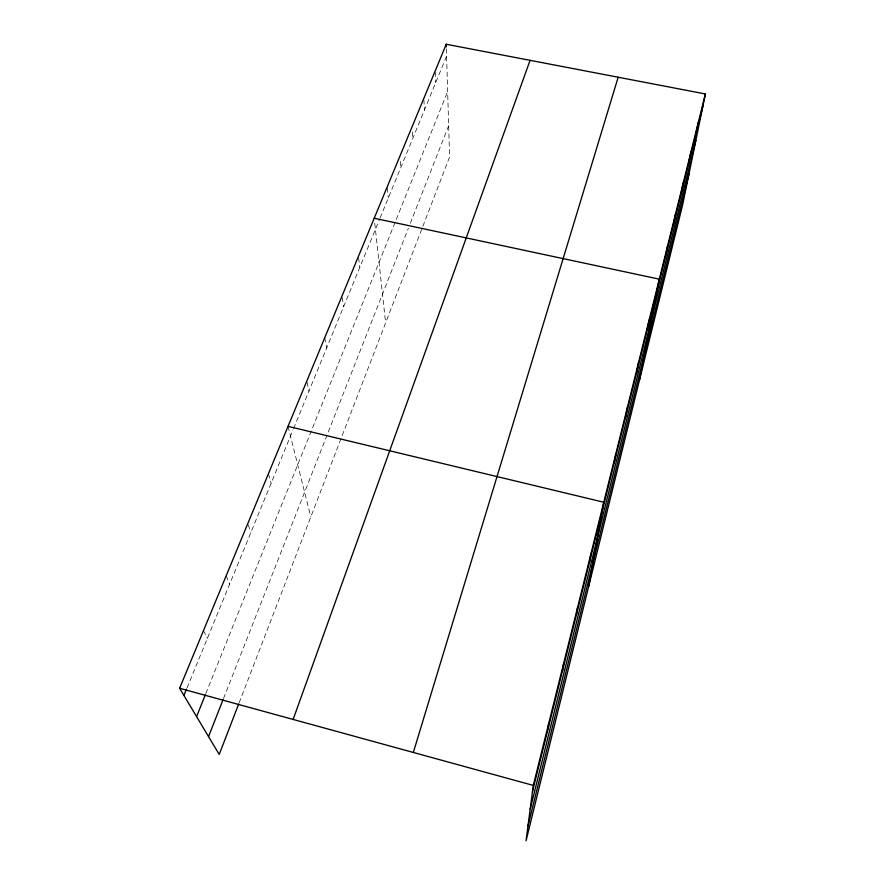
<?xml version="1.0" encoding="UTF-8"?>
<svg xmlns="http://www.w3.org/2000/svg" width="885" height="885" viewBox="0 0 885 885"><rect width="100%" height="100%" fill="white"/><g stroke="black" fill="none" stroke-linecap="round" stroke-linejoin="round"><path stroke-width="0.66" stroke-dasharray="4.42 3.32" d="M239.16 702.767L422.388 227.522M422.864 226.294L449.591 156.966L446.328 46.883M223.518 698.497L408.361 228.241M410.308 223.297L448.662 125.714M205.851 693.519L447.655 91.487M187.045 687.844L293.057 429.8M293.566 428.55L379.543 219.303M380.063 218.042L446.604 56.087M203.484 630.596L207.344 638.417M226.184 575.77L229.646 584.144M248.243 524.838L250.886 532.449M268.398 473.829L271.142 483.133M288.045 426.349L310.823 516.884M307.095 382.265L308.976 391.059M324.773 337.639L326.665 348.004M342.163 297.46L343.601 306.774M358.602 257.734L359.841 267.248M374.753 223.164L385.628 322.87M387.376 187.974L388.305 197.986M400.252 161.358L400.75 167.685M412.366 131.998L412.775 138.403M423.882 99.717L424.424 110.072M435.265 72.205L435.685 82.648"/><path stroke-width="1.33" d="M705.389 93.965L533.29 785.415L526.055 840.75L682.667 204.689L705.389 93.965L446.25 44.25L179.611 688.264L219.226 754.451L238.673 704.029M547.87 729.627L548.866 722.835M562.462 670.918L563.645 663.462M576.334 615.097L577.684 607.044M589.554 561.953L591.047 553.368M588.669 586.445L603.769 502.237L288.045 426.349M614.157 462.966L615.905 453.485M625.64 416.791L627.487 406.945M636.614 372.651L638.561 362.463M647.123 330.393L649.147 319.905M639.468 380.141L659.292 279.162L374.211 218.241M665.498 256.473L667.666 245.532M673.518 224.204L675.742 213.086M681.262 193.041L683.53 181.768M688.751 162.917L691.063 151.501M695.986 133.801L698.342 122.252M530.181 809.189L695.842 140.45M527.991 825.882L688.95 174.057M532.493 791.456L703 105.625M413.328 752.46L618.172 77.227M293.123 719.439L530.082 60.335M208.539 736.597L223.02 699.769M196.581 716.607L205.342 694.802M183.914 695.455L186.514 689.116M179.611 688.264L533.29 785.415M446.25 44.25L446.328 46.883"/></g></svg>
